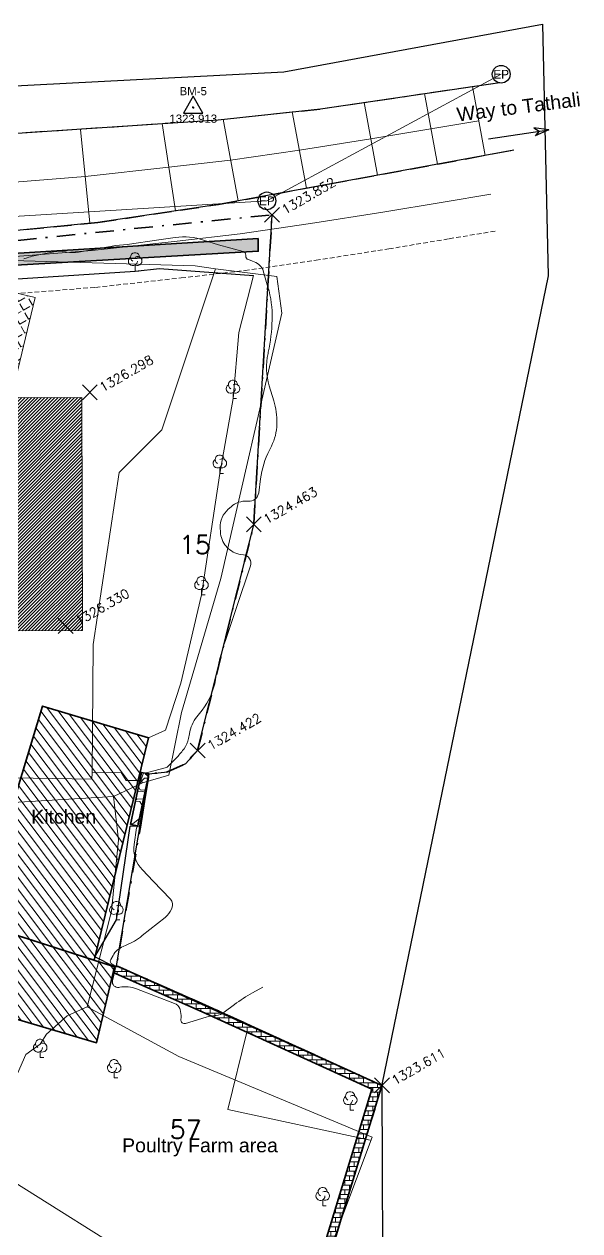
# Model space of a CAD drawing. Header units: metres. Extents: x 642627 to 642864, y 3061318 to 3061472.
# Drawn here: x 642672.7 to 642702.6, y 3061406.5 to 3061471.5 of the extents above; entities that cross this region are included whole.
import ezdxf
from ezdxf.enums import TextEntityAlignment as Align

# ---------------------------------------------------------------- set-up
doc = ezdxf.new("R2010")
doc.units = ezdxf.units.M
doc.header["$MEASUREMENT"] = 0
doc.header["$PDMODE"] = 3
doc.header["$PDSIZE"] = 0.4
for name, pattern in [('ACAD_ISO04W100', [30, 24, -3, 0, -3]), ('DASHDOT', [1, 0.5, -0.25, 0, -0.25]), ('HIDDEN', [0.375, 0.25, -0.125])]:
    doc.linetypes.add(name, pattern=pattern)
for name, color, linetype, lineweight in [('Arrow', 1, 'Continuous', 25), ('c_line', 64, 'ACAD_ISO04W100', 9), ('Cadastral PARCEL', 6, 'Continuous', 15), ('Cadastral PARCEL  No.', 4, 'Continuous', 15), ('Fence', 2, 'FENCELINE2', 15), ('Garden', 3, 'Continuous', 9), ('House', 1, 'Continuous', 35), ('House_Hatch', 8, 'Continuous', 0), ('Index_Contour', 8, 'Continuous', 20), ('LT LINE', 6, 'LT', 18), ('Pavement', 7, 'Continuous', 5), ('Property Boundary', 1, 'DASHDOT', 35), ('Spot_Height', 7, 'Continuous', 15), ('Tree', 3, 'Continuous', 9), ('Unmetalled_Road', 1, 'HIDDEN', 25), ('Wall', 250, 'Continuous', 35), ('Wall_Hatch', 33, 'Continuous', 5)]:
    doc.layers.add(name, color=color, linetype=linetype, lineweight=lineweight)
for name, color, linetype in [('Boundary', 6, 'Continuous'), ('Cordinate', 7, 'Continuous'), ('Electirc_Pole', 1, 'Continuous'), ('Features', 5, 'Continuous'), ('Traverse Point', 7, 'Continuous')]:
    doc.layers.add(name, color=color, linetype=linetype)
doc.styles.add('Arial', font='arial.ttf')
doc.styles.add('Comic_San', font='comic.ttf')
doc.styles.add('romans', font='romans.shx')
doc.styles.get("Standard").update_dxf_attribs({"font": 'arial.ttf'})
doc.linetypes.add('FENCELINE2', pattern='A,0.25,-0.1,[132,ltypeshp.shx,S=0.1,R=0,X=-0.1,Y=0],-0.1,1', length=1.45)
doc.linetypes.add('LT', pattern='A,1.97318,-0.058086,["LT",Standard,S=0.2,R=0,X=0,Y=-0.077848],-0.365048', length=2.396314)
pattern_1 = [(228.012787504, (1.44, 2), (-16, -18), [0.269072, -26.6381760941]), (184.969740728, (1.26, 1.8), (24, 2), [0.461736, -45.7118495225]), (132.510447078, (0.8, 1.76), (20, -21.9999999999997), [0.325576, -32.2320651922]), (267.273689006, (0.02, 1.26), (2, 40), [0.420476, -41.6271160833]), (292.833654178, (0, 0.84), (-10, 24), [0.41231, -40.8187462562]), (357.273689006, (0.16, 0.46), (-40, 2), [0.420476, -41.6271160833]), (37.6942404667, (0.58, 0.44), (-26, -20), [0.556058, -55.0496970978]), (72.255328375, (1.02, 0.78), (14, 44), [0.524976, -51.9726429936]), (121.429565615, (1.18, 1.28), (-16, 26), [0.4219, -41.7681462195]), (175.236358309, (0.96, 1.64), (22, -2), [0.481664, -23.6015251576]), (222.397437798, (0.48, 1.68), (-23.9999999999999, -22), [0.622896, -61.6667500096]), (138.814074834, (2, 1.24), (-14, 12), [0.212602, -21.0476896255]), (171.46923439, (1.84, 1.38), (26, -4), [0.404474, -40.0430228323]), (225, (1.44, 1.44), (-2e-16, -2), [0.282842, -2.5455851247]), (203.198590514, (1.3, 1.68), (10, 4), [0.152316, -15.0792302117]), (291.801409486, (1.16, 1.62), (-2, 6), [0.215406, -10.5549236143]), (30.963756532, (1.24, 1.42), (6, 4), [0.349858, -11.3120457897]), (161.565051177, (1.54, 1.6), (4, -2), [0.252982, -6.0715733203]), (16.389540334, (0, 1.62), (20, 6), [0.3544, -35.0856902933]), (70.346175942, (0.34, 1.72), (-8.0000000000024, -22.000000000007), [0.297322, -29.4348154946]), (293.198590514, (1.54, 2), (-4, 10), [0.30463, -14.9269162117]), (343.610459666, (1.66, 1.72), (-20, 6), [0.3544, -35.0856902933]), (339.44395478, (0, 0.38), (-10, 4), [0.34176, -16.7462474906]), (294.775140569, (0.32, 0.26), (-10, 22), [0.286356, -28.3492861266]), (66.801409486, (1.56, 0), (4, 10), [0.30463, -14.9269162117]), (17.3540246363, (1.68, 0.28), (-26, -8), [0.335262, -33.1908472285]), (69.44395478, (0.58, 0), (-4, -10), [0.17088, -16.9171274906]), (101.309932474, (1.44, 0), (-2, 8), [0.10198, -10.0960590272]), (165.963756532, (1.42, 0.1), (6, -2), [0.41231, -7.8339012512]), (186.009005957, (1.02, 0.2), (20, 2), [0.3821, -37.8278463491]), (303.690067526, (1.24, 1.24), (-2, 4), [0.288444, -6.9226585509]), (353.157226587, (1.4, 1), (34, -4.0000000000001), [0.503588, -49.855125248]), (60.945395901, (1.9, 0.94), (-8, -14), [0.205912, -20.385348282]), (90, (2, 1.12), (-2, 2), [0.12, -1.88]), (120.256437164, (0.98, 0.26), (8, -14), [0.277848, -27.5070399789]), (48.012787504, (0.84, 0.5), (16, 18), [0.538144, -26.3691040941]), (0, (1.2, 0.9), (2, 2), [0.52, -1.48]), (325.304846469, (1.72, 0.9), (20.0000000000003, -13.9999999999997), [0.316228, -31.3065486017]), (254.054604099, (1.98, 0.72), (-2, -8), [0.291204, -14.2690157786]), (207.645975364, (1.9, 0.44), (-38, -20), [0.47413, -46.9389483645]), (175.42607874, (1.48, 0.22), (-26, 2), [0.501598, -49.658146816])]
pattern_2 = [(307.009026602, (0, 0), (0.29945275794, 0.225727813445), [])]

# ---------------------------------------------------------------- blocks, each defined once
blk = doc.blocks.new('ep')
at = {"layer": 'Electirc_Pole'}
blk.add_circle((0, 0), 0.159, dxfattribs=at)
at = {"layer": 'Electirc_Pole', "style": 'Comic_San'}
blk.add_text('EP', height=0.1588, dxfattribs=at).set_placement((0, 0), align=Align.MIDDLE)
blk = doc.blocks.new('Tree')
at = {"layer": 'Tree'}
blk.add_lwpolyline([(0, 0.323), (0, 0), (0.187, 0)], dxfattribs=at)
for centre, start, end in [((-0.125, 0.532), 121.23716, 1.23716), ((-0.008, 0.746), 0.91474, 241.23716), ((0.119, 0.536), 240.88334, 119.11666)]:
    blk.add_arc(centre, 0.244, start, end, dxfattribs=at)
blk = doc.blocks.new('Peg')
blk.add_lwpolyline([(0, 0.548), (-0.475, -0.274), (0.475, -0.274)], close=True)
for points in [[(0, 0), (-0.05, 0)], [(0, 0), (0, 0.05)], [(0, 0), (0.05, 0)], [(0, 0), (0, -0.05)]]:
    blk.add_lwpolyline(points)
at = {"style": 'Arial'}
for p in [(0.001, 0.795), (0.001, -0.544)]:
    blk.add_attdef('00', text='', height=0.4, dxfattribs=at).set_placement(p, align=Align.MIDDLE)

msp = doc.modelspace()

# ---------------------------------------------------------------- hatches: boundary and pattern name
at = {"layer": 'c_line'}
h = msp.add_hatch(dxfattribs=at)
h.set_pattern_fill('ANSI31', color=256)
h.set_pattern_definition([(45, (0, 0), (-0.0883883476483, 0.0883883476483), [])])
h.paths.add_polyline_path([(642660.2543, 3061451.357), (642675.8498, 3061451.405), (642675.8885, 3061438.8574), (642660.2929, 3061438.8095)])
at = {"layer": 'House_Hatch'}
h = msp.add_hatch(dxfattribs=at)
h.set_pattern_fill('ANSI31', color=256, scale=3, angle=262.009027, style=0)
h.set_pattern_definition(pattern_2)
edge = h.paths.add_edge_path()
edge.add_line((642673.732, 3061434.79), (642670.1918, 3061423.1353))
edge.add_line((642670.1918, 3061423.1353), (642676.5064, 3061421.104))
edge.add_line((642676.5064, 3061421.104), (642679.438, 3061433.078))
edge.add_line((642679.438, 3061433.078), (642673.732, 3061434.79))
edge.add_line((642673.732, 3061434.79), (642670.1918, 3061423.1353))
h = msp.add_hatch(dxfattribs=at)
h.set_pattern_fill('ANSI31', color=256, scale=3, angle=262.009027, style=0)
h.set_pattern_definition(pattern_2)
h.paths.add_polyline_path([(642670.1918, 3061423.1353), (642677.607, 3061420.75), (642676.6376, 3061416.6615), (642668.9153, 3061418.9329)])
at = {"layer": 'Pavement'}
h = msp.add_hatch(dxfattribs=at)
h.set_pattern_fill('ANGLE', color=8, scale=2, angle=29.668602)
h.set_pattern_definition([(29.668602496, (0, 0), (-0.27224042606, 0.47789658967), [0.4, -0.15]), (119.668602496, (0, 0), (-0.47789658967, -0.27224042606), [0.4, -0.15])])
h.paths.add_polyline_path([(642663.886, 3061421.347), (642662.471, 3061421.792), (642665.213, 3061429.657), (642672.275, 3061457.042), (642673.34, 3061456.7862), (642666.917, 3061430.047)])
at = {"layer": 'Wall_Hatch'}
h = msp.add_hatch(dxfattribs=at)
h.set_pattern_fill('GRAVEL', color=256, scale=2, style=0)
h.set_pattern_definition(pattern_1)
h.paths.add_polyline_path([(642685.333, 3061459.956), (642685.336, 3061459.28), (642653.0272, 3061457.4149), (642652.994, 3061457.825), (642660.709, 3061458.449)])
h = msp.add_hatch(dxfattribs=at)
h.set_pattern_fill('GRAVEL', color=256, scale=2, style=0)
h.set_pattern_definition(pattern_1)
h.paths.add_polyline_path([(642678.866, 3061428.332), (642678.4704, 3061428.4159), (642679.0654, 3061431.2209), (642679.461, 3061431.137)])
h = msp.add_hatch(dxfattribs=at)
h.set_pattern_fill('BRICK', color=256, style=0)
h.paths.add_polyline_path([(642678.307, 3061391.166), (642687.08, 3061391.422), (642688.518, 3061402.943), (642691.996, 3061414.365), (642682.493, 3061418.694), (642677.715, 3061420.806), (642677.607, 3061420.75), (642677.5335, 3061420.4401), (642682.326, 3061418.3218), (642691.4509, 3061414.165), (642688.0633, 3061403.0399), (642686.6626, 3061391.818), (642678.2951, 3061391.5738)])

# ---------------------------------------------------------------- linework, layer by layer
for points in [[(642679.461, 3061431.137), (642678.995, 3061428.265)], [(642691.996, 3061414.365), (642688.518, 3061402.943), (642687.08, 3061391.422)]]:
    msp.add_lwpolyline(points)
at = {"layer": 'Arrow'}
for points in [[(642697.7253, 3061465.3251), (642700.9853, 3061465.8213), (642700.1773, 3061465.9162)], [(642697.7253, 3061465.3251), (642700.9853, 3061465.8213), (642700.2422, 3061465.4903)], [(642700.1773, 3061465.9162), (642700.4556, 3061465.7407), (642700.2422, 3061465.4903)]]:
    msp.add_lwpolyline(points, dxfattribs=at)
at = {"layer": 'Boundary'}
msp.add_polyline3d([(642641.5584, 3061466.5925, 0), (642686.7212, 3061468.9375, 0), (642700.6351, 3061471.5035, 0), (642700.9337, 3061457.9573, 0), (642691.9901, 3061414.4084, 0), (642692.0402, 3061400.8824, 0), (642687.5602, 3061388.1453, 0), (642661.3222, 3061373.6266, 0), (642675.4868, 3061351.4804, 0), (642666.1066, 3061340.946, 0), (642627.2312, 3061357.834, 0), (642632.7527, 3061382.6378, 0), (642633.9556, 3061386.6644, 0), (642644.9473, 3061387.4542, 0), (642652.3506, 3061410.1685, 0), (642635.9405, 3061416.7828, 0), (642649.0522, 3061455.8246, 0), (642642.0385, 3061457.5301, 0)], close=True, dxfattribs=at)
at = {"layer": 'c_line', "elevation": 661.829}
for points in [[(642645.9422, 3061462.2465), (642651.5657, 3061462.454), (642655.9376, 3061462.51), (642660.4829, 3061462.5187), (642665.2589, 3061462.6123), (642670.3101, 3061462.8493), (642676.018, 3061463.3063), (642680.5291, 3061463.8013), (642683.8541, 3061464.186), (642687.5527, 3061464.7212), (642691.4058, 3061465.3296), (642694.6358, 3061465.8669), (642697.2092, 3061466.295)], [(642646.0898, 3061458.2492), (642651.6651, 3061458.455), (642655.967, 3061458.51), (642660.526, 3061458.5188), (642665.3918, 3061458.6141), (642670.5636, 3061458.8568), (642676.3958, 3061459.3238), (642680.9771, 3061459.8265), (642684.3705, 3061460.2191), (642688.1511, 3061460.7661), (642692.046, 3061461.3811), (642695.2922, 3061461.9211), (642697.8656, 3061462.3492)]]:
    msp.add_lwpolyline(points, dxfattribs=at)
at = {"layer": 'c_line', "linetype": 'HIDDEN', "elevation": 661.829}
msp.add_lwpolyline([(642646.1635, 3061456.2506), (642651.7148, 3061456.4555), (642655.9817, 3061456.5101), (642660.5475, 3061456.5188), (642665.4583, 3061456.615), (642670.6903, 3061456.8605), (642676.5848, 3061457.3325), (642681.2011, 3061457.8391), (642684.6286, 3061458.2356), (642688.4503, 3061458.7886), (642692.366, 3061459.4069), (642695.6204, 3061459.9482), (642698.1938, 3061460.3764)], dxfattribs=at)
at = {"layer": 'Cadastral PARCEL', "elevation": 1326.169}
for points in [[(642669.0043, 3061458.8719), (642681.9408, 3061458.4895), (642683.034, 3061458.3276), (642686.3404, 3061457.9252), (642686.6033, 3061455.948), (642683.321, 3061441.6626), (642681.2159, 3061434.4475), (642680.5365, 3061431.0747), (642679.1136, 3061430.6497), (642677.5491, 3061429.928), (642677.8175, 3061427.5901), (642677.4467, 3061423.7435), (642676.1316, 3061418.5981), (642681.0644, 3061415.93), (642691.4744, 3061411.5781), (642688.159, 3061402.7489)], [(642676.3963, 3061431.1856), (642676.464, 3061438.0962), (642677.8618, 3061447.3649), (642680.1508, 3061449.66), (642683.034, 3061458.3276)], [(642646.4723, 3061429.5554), (642652.3754, 3061429.3888), (642658.1973, 3061429.5983), (642671.0964, 3061430.9473), (642676.3816, 3061430.8508), (642676.3963, 3061431.1856), (642677.9677, 3061431.2037), (642678.2408, 3061430.7749), (642679.0251, 3061430.7799), (642679.1136, 3061430.6497)], [(642677.5491, 3061429.928), (642654.4764, 3061428.5379), (642646.6361, 3061428.596)], [(642678.8581, 3061404.9804), (642672.2498, 3061409.1465), (642671.5799, 3061410.7142), (642671.6823, 3061413.4153), (642672.8293, 3061416.0347), (642673.6081, 3061416.5777), (642673.9449, 3061417.1225), (642675.0594, 3061418.1159), (642676.1316, 3061418.5981)]]:
    msp.add_lwpolyline(points, dxfattribs=at)
at = {"layer": 'Features'}
for points in [[(642643.295, 3061464.883, 0), (642651.42, 3061465.022, 0), (642660.512, 3061465.157, 0), (642668.35, 3061465.37, 0), (642675.3147, 3061465.8315, 0), (642683.185, 3061466.353, 0), (642688.69, 3061466.935, 0), (642698.34, 3061468.369, 0)], [(642699.088, 3061464.723, 0), (642683.2, 3061461.796, 0), (642676.711, 3061460.825, 0), (642668.333, 3061459.994, 0), (642661.403, 3061459.87, 0), (642653.049, 3061459.962, 0), (642642.847, 3061459.383, 0)], [(642677.715, 3061420.806, 0), (642679.461, 3061431.137, 0), (642680.451, 3061431.243, 0), (642681.442, 3061431.698, 0), (642682.076, 3061432.393, 0), (642685.103, 3061444.572, 0), (642686.083, 3061461.239, 0)], [(642652.19, 3061456.804, 0), (642653.846, 3061456.707, 0), (642661.133, 3061456.923, 0), (642663.497, 3061457.125, 0), (642667.952, 3061457.504, 0), (642678.719, 3061458.212, 0), (642680.019, 3061458.341, 0), (642685.088, 3061457.979, 0)], [(642677.607, 3061420.75, 0), (642676.552, 3061421.291, 0), (642677.707, 3061423.284, 0), (642678.449, 3061428.315, 0), (642678.866, 3061428.332, 0)], [(642677.715, 3061420.806, 0), (642691.996, 3061414.365, 0), (642688.518, 3061402.943, 0), (642687.08, 3061391.422, 0), (642678.307, 3061391.166, 0), (642674.987, 3061388.989, 0), (642674.4686, 3061388.3797, 0)]]:
    msp.add_polyline3d(points, dxfattribs=at)
at = {"layer": 'Fence'}
for points in [[(642685.088, 3061457.979), (642684.292, 3061454.904), (642683.987, 3061451.343), (642683.277, 3061447.318), (642682.289, 3061440.774), (642681.183, 3061436.015), (642680.343, 3061433.5), (642679.438, 3061433.078)], [(642684.727, 3061417.228), (642683.706, 3061413.061), (642691.365, 3061411.4199)]]:
    msp.add_lwpolyline(points, dxfattribs=at)
at = {"layer": 'Garden'}
msp.add_lwpolyline([(642673.732, 3061434.79), (642679.438, 3061433.078)], dxfattribs=at)
at = {"layer": 'House'}
msp.add_lwpolyline([(642673.732, 3061434.79), (642670.1918, 3061423.1353), (642676.5064, 3061421.104), (642679.438, 3061433.078), (642673.732, 3061434.79), (642670.1918, 3061423.1353)], dxfattribs=at)
msp.add_lwpolyline([(642670.1918, 3061423.1353), (642677.607, 3061420.75), (642676.6376, 3061416.6615), (642668.9153, 3061418.9329)], close=True, dxfattribs=at)
at = {"layer": 'Index_Contour', "elevation": 1325}
msp.add_lwpolyline([(642685.584, 3061419.6513), (642685.032, 3061419.3478, 0.0375172), (642684.0603, 3061418.7196), (642683.5058, 3061418.3025, -0.1470347), (642683.0702, 3061418.1354), (642683.0204, 3061418.131, 0.053753), (642682.5463, 3061418.0402), (642681.429, 3061417.7052, -0.5121848), (642681.1762, 3061417.9095), (642681.1858, 3061418.0291, 0.1104259), (642681.1309, 3061418.4521), (642681.1143, 3061418.4992, 0.2288503), (642680.8381, 3061418.7826), (642678.7839, 3061419.5663, 0.1443796), (642677.8947, 3061419.6471), (642677.8455, 3061419.638, -0.5251554), (642677.4987, 3061420.0043), (642677.6462, 3061420.6133, 0.358932), (642677.5231, 3061420.8728), (642677.478, 3061420.8944, -0.4299622), (642677.4011, 3061421.1358), (642677.5239, 3061421.3569, -0.1760104), (642678.0697, 3061421.8454), (642678.2286, 3061421.9119, 0.0737125), (642679.0966, 3061422.4276), (642680.3254, 3061423.4129, 0.1252953), (642680.6723, 3061423.8624), (642680.6927, 3061423.9081, 0.3104664), (642680.611, 3061424.3871), (642679.6927, 3061425.3581), (642679.1033, 3061425.9664, -0.240291), (642678.6612, 3061427.328), (642678.7903, 3061428.2334, -0.3655467), (642678.8476, 3061428.2852), (642678.8976, 3061428.2874, 0.3563046), (642678.9566, 3061428.339), (642679.4116, 3061430.8867, 0.2794847), (642679.3452, 3061431.0667), (642679.2957, 3061431.1074, -0.5771174), (642679.3143, 3061431.1945), (642679.4562, 3061431.2331), (642680.3278, 3061431.4662), (642680.4076, 3061431.4868, 0.1427906), (642680.4617, 3061431.518), (642680.9175, 3061431.9818, 0.0388079), (642681.3165, 3061432.4525), (642681.3459, 3061432.493, 0.1172139), (642681.5849, 3061433.0471), (642681.6322, 3061433.2999, -0.1246518), (642682.043, 3061434.2163), (642682.3189, 3061434.5735, 0.1271951), (642683.0401, 3061436.2037), (642683.0664, 3061436.3519, -0.0398659), (642683.5707, 3061438.3191), (642684.1747, 3061440.1026), (642684.9261, 3061442.3366, 0.4659577), (642684.551, 3061442.9362), (642684.3951, 3061442.9563, -0.1898112), (642683.6508, 3061443.3516), (642683.6177, 3061443.3891, -0.1817823), (642683.3049, 3061444.1768), (642683.298, 3061444.3815, -0.231129), (642683.7297, 3061445.3887), (642683.8771, 3061445.52, -0.2103457), (642684.7507, 3061445.8181), (642684.8005, 3061445.8146, 0.3973183), (642685.3671, 3061446.2759), (642685.468, 3061447.0244, -0.0857525), (642685.9389, 3061448.5647), (642686.0475, 3061448.7844, 0.1144362), (642686.3385, 3061449.9618), (642686.3397, 3061450.0118, 0.0832311), (642686.1777, 3061451.2275), (642685.9363, 3061452.0355, -0.1318768), (642685.8662, 3061453.7732), (642685.8807, 3061453.8411, 0.0488403), (642686.0851, 3061455.5778), (642686.0863, 3061455.6278, 0.0810061), (642685.863, 3061457.349), (642685.6112, 3061458.2158, 0.1565256), (642685.4088, 3061458.5252), (642685.3704, 3061458.5572, 0.095175), (642685.0391, 3061458.7443), (642684.8074, 3061458.8246, -0.3253085), (642684.6674, 3061459.0206), (642684.6672, 3061459.0706, 0.3441396), (642684.5241, 3061459.2565), (642683.1937, 3061459.6136), (642682.3997, 3061459.8726, 0.1178914), (642680.875, 3061460.0129), (642679.9858, 3061459.8951), (642678.2828, 3061459.6447), (642677.6677, 3061459.5801), (642675.6594, 3061459.231, -0.0941616), (642675.0227, 3061459.235), (642674.9736, 3061459.2442, 0.098077), (642674.3378, 3061459.2436), (642673.6212, 3061459.108, 0.031241), (642672.9063, 3061458.9283), (642672.722, 3061458.8702, 0.3341165)], format="xyb", dxfattribs=at)
at = {"layer": 'LT LINE', "ltscale": 2}
msp.add_lwpolyline([(642642.2148, 3061459.1312), (642653.049, 3061459.962), (642685.804, 3061461.989), (642698.414, 3061468.804)], dxfattribs=at)
at = {"layer": 'Pavement'}
for p, q in [((642694.2858, 3061467.7665), (642694.9858, 3061463.9673, 1323.658)), ((642696.8675, 3061468.1502), (642697.551, 3061464.4398)), ((642691.0456, 3061467.285, 1323.658), (642691.7661, 3061463.3741)), ((642683.4497, 3061466.381, 1323.658), (642684.2585, 3061461.991)), ((642687.1744, 3061466.7748), (642687.931, 3061462.6676)), ((642675.7675, 3061465.8315), (642676.2684, 3061460.7811)), ((642680.1771, 3061466.1537), (642680.8811, 3061461.449))]:
    msp.add_line(p, q, dxfattribs=at)
msp.add_lwpolyline([(642663.886, 3061421.347), (642662.471, 3061421.792), (642665.213, 3061429.657), (642672.275, 3061457.042), (642673.34, 3061456.7862), (642666.917, 3061430.047)], close=True, dxfattribs=at)
at = {"layer": 'Pavement', "elevation": 788.9197}
msp.add_lwpolyline([(642660.2543, 3061451.357), (642675.8498, 3061451.405), (642675.8885, 3061438.8574), (642660.2929, 3061438.8095)], close=True, dxfattribs=at)
at = {"layer": 'Property Boundary', "ltscale": 2, "elevation": 1326.237, "flags": 128}
msp.add_lwpolyline([(642648.3251, 3061383.8888), (642651.29, 3061383.001), (642655.023, 3061381.853), (642659.847, 3061380.301), (642664.19, 3061400.46), (642675.048, 3061397.971), (642674.4686, 3061388.3797), (642674.987, 3061388.989), (642678.307, 3061391.166), (642687.08, 3061391.422), (642688.518, 3061402.943), (642691.996, 3061414.365), (642682.493, 3061418.694), (642677.715, 3061420.806), (642678.995, 3061428.265), (642679.461, 3061431.137), (642680.451, 3061431.243), (642681.442, 3061431.698), (642682.076, 3061432.393), (642685.103, 3061444.572), (642686.083, 3061461.239), (642652.528, 3061457.863), (642651.894, 3061456.914), (642646.637, 3061439.816), (642643.215, 3061428.865), (642639.525, 3061416.955), (642650.572, 3061412.709), (642653.833, 3061411.481), (642653.099, 3061407.423)], close=True, dxfattribs=at)
at = {"layer": 'Spot_Height'}
for p in [(642686.083, 3061461.239, 1323.852), (642676.276, 3061451.678, 1326.298), (642685.103, 3061444.572, 1324.463), (642674.982, 3061439.097, 1326.33), (642682.076, 3061432.393, 1324.422), (642691.996, 3061414.365, 1323.611)]:
    msp.add_point(p, dxfattribs=at)
at = {"layer": 'Unmetalled_Road', "ltscale": 4, "elevation": 1323.658}
for points in [[(642643.295, 3061464.883), (642651.42, 3061465.022), (642660.512, 3061465.157), (642668.35, 3061465.37), (642683.185, 3061466.353), (642688.69, 3061466.935), (642698.34, 3061468.369)], [(642642.847, 3061459.383), (642653.049, 3061459.962), (642661.403, 3061459.87), (642668.333, 3061459.994), (642676.711, 3061460.825), (642683.2, 3061461.796), (642699.088, 3061464.723)]]:
    msp.add_lwpolyline(points, dxfattribs=at)
at = {"layer": 'Wall'}
for points in [[(642685.333, 3061459.956), (642685.336, 3061459.28), (642653.0272, 3061457.4149), (642652.994, 3061457.825), (642660.709, 3061458.449)], [(642678.307, 3061391.166), (642687.08, 3061391.422), (642688.518, 3061402.943), (642691.996, 3061414.365), (642682.493, 3061418.694), (642677.715, 3061420.806), (642677.607, 3061420.75), (642677.5335, 3061420.4401), (642682.326, 3061418.3218), (642691.4509, 3061414.165), (642688.0633, 3061403.0399), (642686.6626, 3061391.818), (642678.2951, 3061391.5738)]]:
    msp.add_lwpolyline(points, close=True, dxfattribs=at)
at = {"layer": 'Wall', "elevation": 1326.135}
msp.add_lwpolyline([(642678.866, 3061428.332), (642678.4704, 3061428.4159), (642679.0654, 3061431.2209), (642679.461, 3061431.137)], close=True, dxfattribs=at)

# ---------------------------------------------------------------- block references
at = {"layer": 'Cordinate'}
for p in [(642678.719, 3061458.212, 1326.188), (642683.987, 3061451.343, 1325.568), (642683.277, 3061447.318, 1325.614), (642682.289, 3061440.774, 1325.772), (642677.707, 3061423.284, 1326.237), (642673.607, 3061415.868, 1326.472), (642677.59, 3061414.773, 1326.202), (642690.294, 3061413.039, 1326.133), (642688.81, 3061407.884, 1326.079)]:
    msp.add_blockref('Tree', p, dxfattribs=at)
at = {"layer": 'Electirc_Pole', "xscale": 3, "yscale": 3, "zscale": 3}
for p in [(642698.414, 3061468.804, 864.956), (642685.804, 3061461.989, 864.956)]:
    msp.add_blockref('ep', p, dxfattribs=at)
at = {"layer": 'Traverse Point'}
ref = msp.add_blockref('Peg', (642681.842, 3061467.015), dxfattribs=dict(at, xscale=1.102782962028868, yscale=1.102782962028868, zscale=1.102782962028868))
ref.add_attrib('00', 'BM-5', dxfattribs={"layer": '0', "height": 0.44111, "style": 'Arial'}).set_placement((642681.8426, 3061467.8917, 1131.9181), align=Align.MIDDLE)
ref.add_attrib('00', '1323.913', dxfattribs={"layer": '0', "height": 0.44111, "style": 'Arial'}).set_placement((642681.8426, 3061466.415, 1131.9181), align=Align.MIDDLE)

# ---------------------------------------------------------------- texts
msp.add_text('Way to Tathali', height=0.75, rotation=7.173796).set_placement((642696.0746, 3061466.2598))
for s, p in [('Kitchen', (642673.1235, 3061428.4569)), ('Poultry Farm area', (642678.0132, 3061410.7636))]:
    msp.add_text(s, height=0.75).set_placement(p)
at = {"layer": 'Cadastral PARCEL  No.', "style": 'romans'}
for s, p in [('15', (642681.0713, 3061442.9784)), ('57', (642680.5743, 3061411.5001))]:
    msp.add_text(s, height=1, dxfattribs=at).set_placement(p)
at = {"layer": 'Spot_Height', "style": 'romans'}
for s, p in [('1323.852', (642686.783, 3061461.239)), ('1326.298', (642676.976, 3061451.678)), ('1324.463', (642685.803, 3061444.572)), ('1326.330', (642675.682, 3061439.097)), ('1324.422', (642682.776, 3061432.393)), ('1323.611', (642692.696, 3061414.365))]:
    msp.add_text(s, height=0.5, rotation=30, dxfattribs=at).set_placement(p)

doc.saveas('drawing.dxf')
